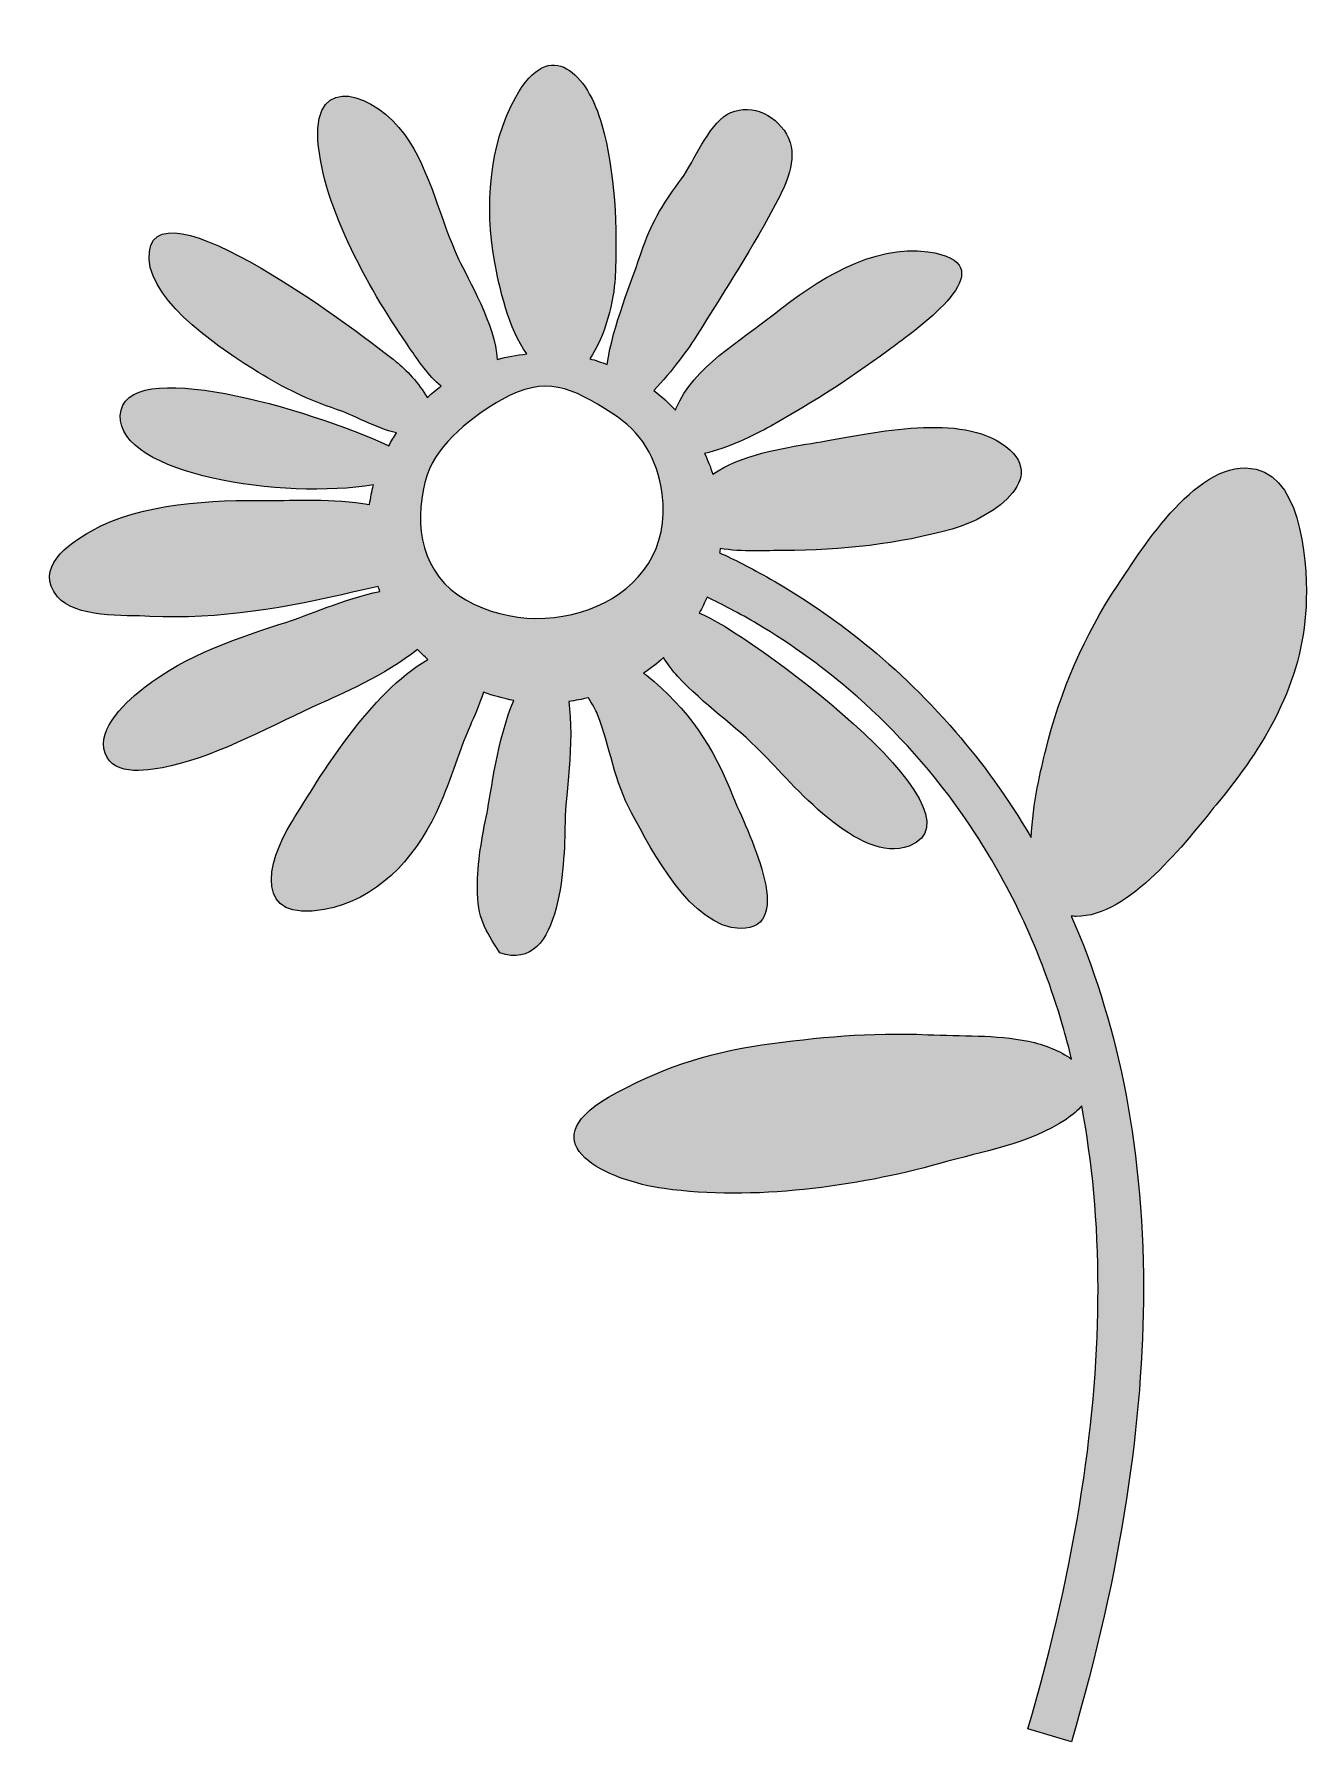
# Model space of a CAD drawing. Header units: inches. Extents: x -1 to 76, y 0 to 103.
import ezdxf

# ---------------------------------------------------------------- set-up
doc = ezdxf.new("R2010")
doc.units = ezdxf.units.IN
doc.header["$MEASUREMENT"] = 0
doc.layers.add('Layer 1', color=7, linetype='Continuous')

msp = doc.modelspace()

# ---------------------------------------------------------------- hatches: boundary and pattern name
at = {"layer": 'Layer 1', "true_color": 0xe032af}
h = msp.add_hatch(color=223, dxfattribs=at)
h.dxf.hatch_style = 2
edge = h.paths.add_edge_path()
edge.add_spline(control_points=[(6.08, 68.2), (10.22, 67.99), (14.49, 68.73), (18.44, 69.68), (18.94, 69.8), (19.43, 69.9), (19.91, 70), (19.94, 69.9), (19.98, 69.81), (20.01, 69.71), (17.91, 69.28), (15.47, 68.19), (14.37, 67.85), (11.53, 66.96), (8.22, 65.82), (5.78, 63.93), (4.78, 63.15), (2.8, 61.4), (3.36, 59.9), (3.89, 58.45), (6.09, 58.85), (7.36, 59.14), (10.32, 59.81), (13.62, 61.67), (16.45, 62.93), (17.35, 63.34), (20.44, 64.67), (22.28, 66.2), (22.48, 65.99), (22.7, 65.79), (22.92, 65.59), (19.4, 63.55), (16.44, 58.6), (14.69, 55.77), (13.07, 53.15), (12.38, 49.65), (16.64, 50.43), (19.78, 51.01), (22.05, 53.42), (23.42, 56.3), (24.22, 57.99), (24.72, 59.85), (25.49, 61.61), (25.68, 62.03), (26.02, 62.79), (26.28, 63.6), (26.87, 63.38), (27.49, 63.22), (28.13, 63.1), (27.15, 60.9), (26.73, 57.44), (26.5, 56.3), (26.2, 54.87), (25.91, 53.23), (25.92, 51.75), (25.92, 49.88), (26.38, 49.24), (27.28, 47.81), (31.12, 46.48), (31.21, 53.64), (31.23, 55.92), (31.24, 56.98), (31.81, 60.7), (31.45, 63.04), (31.86, 63.1), (32.26, 63.17), (32.65, 63.27), (32.87, 62.88), (33.09, 62.53), (33.19, 62.26), (33.95, 60.29), (34.23, 58.17), (35.25, 56.3), (36.51, 54), (38.86, 49.35), (41.84, 49.29), (45.4, 49.22), (42.15, 55.41), (41.42, 57.25), (40.22, 60.3), (38.71, 62.59), (36.16, 64.63), (36.11, 64.67), (36.05, 64.71), (35.99, 64.76), (36.41, 65.04), (36.82, 65.36), (37.2, 65.7), (37.44, 65.3), (37.74, 64.91), (38.07, 64.55), (39.61, 62.87), (41.52, 61.59), (43.12, 59.97), (44.98, 58.08), (49.03, 53.14), (52.07, 54.28), (57.29, 56.24), (42.12, 67.38), (39.37, 68.39), (39.37, 68.4), (39.36, 68.4), (39.36, 68.4), (39.53, 68.71), (39.69, 69.03), (39.83, 69.36), (40.7, 68.95), (41.75, 68.41), (42.93, 67.71), (46.78, 65.42), (51.92, 61.44), (56.1, 55.02), (58.19, 51.81), (60.04, 47.98), (61.37, 43.42), (61.57, 42.75), (61.75, 42.07), (61.92, 41.37), (61.23, 41.87), (60.27, 42.25), (59.3, 42.45), (57.3, 42.86), (55.23, 42.75), (53.2, 42.85), (49.72, 43.01), (46.51, 42.69), (43.15, 42.23), (39.89, 41.78), (36.75, 40.73), (33.87, 39.06), (28.94, 36.2), (33.81, 34), (37.24, 33.52), (42.6, 32.78), (48.88, 33.62), (53.94, 35.05), (56.5, 35.77), (59.33, 36.22), (61.58, 37.72), (61.99, 38), (62.31, 38.27), (62.53, 38.54), (63.16, 35.19), (63.52, 31.5), (63.52, 27.44), (63.52, 19.9), (62.29, 11.07), (59.27, 0.78), (59.27, 0.78), (61.91, 0), (61.91, 0), (64.99, 10.51), (66.27, 19.6), (66.27, 27.44), (66.27, 36.56), (64.54, 43.99), (61.92, 50), (61.91, 50.01), (61.9, 50.03), (61.9, 50.04), (61.99, 50.03), (62.08, 50.02), (62.19, 50.02), (65.42, 49.97), (68.84, 54.57), (70.68, 56.78), (73.63, 60.32), (75.91, 64.19), (76.12, 68.77), (76.23, 71.01), (75.99, 76.44), (73.1, 77.11), (69.66, 77.92), (66.2, 72.33), (64.71, 70.09), (62.7, 67.08), (61.21, 63.62), (60.35, 60.1), (60.07, 58.99), (59.56, 56.84), (59.47, 54.8), (58.05, 57.22), (56.5, 59.34), (54.9, 61.19), (51.02, 65.7), (46.87, 68.64), (43.67, 70.46), (42.5, 71.14), (41.45, 71.66), (40.59, 72.05), (40.61, 72.13), (40.62, 72.22), (40.63, 72.31), (41.92, 72.09), (43.5, 72.19), (44.45, 72.19), (48.05, 72.19), (51.41, 72.58), (54.68, 73.49), (57.24, 74.2), (61, 76.83), (57.34, 78.87), (54.45, 80.49), (49.16, 79.17), (46.15, 78.68), (44.45, 78.4), (41.86, 77.99), (40.18, 76.81), (40.04, 77.25), (39.87, 77.67), (39.68, 78.07), (41.03, 78.36), (42.69, 79.17), (43.69, 79.73), (46.32, 81.19), (48.81, 82.81), (51.27, 84.65), (53.12, 86.03), (58, 89.62), (53.21, 90.29), (49.86, 90.75), (46.42, 88.54), (43.92, 86.54), (41.84, 84.87), (39.04, 83.35), (37.95, 80.78), (37.94, 80.75), (37.93, 80.72), (37.91, 80.69), (37.51, 81.12), (37.08, 81.52), (36.61, 81.88), (37.7, 83.03), (38.78, 84.52), (39.23, 85.25), (40.92, 87.96), (42.64, 90.6), (44.12, 93.44), (44.73, 94.62), (45.39, 96.11), (44.64, 97.42), (43.92, 98.69), (42.3, 99.35), (41.03, 98.6), (39.9, 97.93), (39.06, 95.79), (38.29, 94.72), (37.28, 93.33), (36.52, 92.21), (35.97, 90.6), (35.19, 88.27), (34.17, 85.92), (33.77, 83.47), (33.43, 83.6), (33.07, 83.71), (32.72, 83.81), (33.68, 85.14), (34.19, 87.42), (34.26, 88.7), (34.41, 91.75), (34.26, 95.13), (33.46, 97.99), (32.61, 101), (30.35, 103.48), (28.24, 99.65), (26.6, 96.67), (26.38, 93.04), (26.95, 89.75), (27.23, 88.16), (27.82, 85.59), (28.91, 84.1), (28.3, 84.04), (27.7, 83.92), (27.12, 83.77), (27.01, 85.82), (25.34, 88.67), (24.78, 89.85), (23.65, 92.24), (23.08, 95.19), (21.52, 97.38), (19.76, 99.84), (15.98, 101.25), (16.26, 97.04), (16.53, 92.93), (19.55, 87.71), (21.83, 84.43), (22.31, 83.74), (22.95, 82.77), (23.72, 82.14), (23.43, 81.93), (23.14, 81.7), (22.87, 81.46), (22.4, 82.31), (21.57, 83.17), (21, 83.63), (19.41, 84.93), (5.76, 95.36), (6.03, 89.84), (6.15, 87.16), (10.63, 84.22), (12.66, 82.98), (14.2, 82.03), (15.67, 81.31), (17.39, 80.74), (18.3, 80.45), (19.75, 79.61), (21.01, 79.31), (20.85, 79.06), (20.69, 78.8), (20.55, 78.54), (15.67, 80.78), (4.43, 84.11), (4.28, 80.37), (4.13, 76.76), (14.25, 75.27), (19.62, 76.16), (19.52, 75.78), (19.44, 75.38), (19.39, 74.98), (17.22, 75.36), (14.66, 75.21), (13.31, 75.22), (9.86, 75.26), (5.57, 75.09), (2.52, 73.37), (1.11, 72.58), (-0.94, 71.12), (0.48, 69.39), (1.53, 68.1), (4.55, 68.28), (6.08, 68.2)], knot_values=[0, 0, 0, 0, 1, 1, 1, 2, 2, 2, 3, 3, 3, 4, 4, 4, 5, 5, 5, 6, 6, 6, 7, 7, 7, 8, 8, 8, 9, 9, 9, 10, 10, 10, 11, 11, 11, 12, 12, 12, 13, 13, 13, 14, 14, 14, 15, 15, 15, 16, 16, 16, 17, 17, 17, 18, 18, 18, 19, 19, 19, 20, 20, 20, 21, 21, 21, 22, 22, 22, 23, 23, 23, 24, 24, 24, 25, 25, 25, 26, 26, 26, 27, 27, 27, 28, 28, 28, 29, 29, 29, 30, 30, 30, 31, 31, 31, 32, 32, 32, 33, 33, 33, 34, 34, 34, 35, 35, 35, 36, 36, 36, 37, 37, 37, 38, 38, 38, 39, 39, 39, 40, 40, 40, 41, 41, 41, 42, 42, 42, 43, 43, 43, 44, 44, 44, 45, 45, 45, 46, 46, 46, 47, 47, 47, 48, 48, 48, 49, 49, 49, 50, 50, 50, 51, 51, 51, 52, 52, 52, 53, 53, 53, 54, 54, 54, 55, 55, 55, 56, 56, 56, 57, 57, 57, 58, 58, 58, 59, 59, 59, 60, 60, 60, 61, 61, 61, 62, 62, 62, 63, 63, 63, 64, 64, 64, 65, 65, 65, 66, 66, 66, 67, 67, 67, 68, 68, 68, 69, 69, 69, 70, 70, 70, 71, 71, 71, 72, 72, 72, 73, 73, 73, 74, 74, 74, 75, 75, 75, 76, 76, 76, 77, 77, 77, 78, 78, 78, 79, 79, 79, 80, 80, 80, 81, 81, 81, 82, 82, 82, 83, 83, 83, 84, 84, 84, 85, 85, 85, 86, 86, 86, 87, 87, 87, 88, 88, 88, 89, 89, 89, 90, 90, 90, 91, 91, 91, 92, 92, 92, 93, 93, 93, 94, 94, 94, 95, 95, 95, 96, 96, 96, 97, 97, 97, 98, 98, 98, 99, 99, 99, 100, 100, 100, 101, 101, 101, 102, 102, 102, 103, 103, 103, 104, 104, 104, 105, 105, 105, 106, 106, 106, 107, 107, 107, 108, 108, 108, 109, 109, 109, 110, 110, 110, 110], degree=3, periodic=1)
edge = h.paths.add_edge_path()
edge.add_spline(control_points=[(22.88, 76.78), (23.5, 78.67), (25.71, 80.39), (27.37, 81.32), (30.07, 82.84), (31.63, 82.07), (34.07, 80.51), (35.88, 79.35), (36.8, 77.8), (37.11, 75.63), (38.04, 69.01), (29.76, 66.1), (24.73, 69.51), (22.33, 71.15), (22.07, 74.29), (22.88, 76.78)], knot_values=[0, 0, 0, 0, 1, 1, 1, 2, 2, 2, 3, 3, 3, 4, 4, 4, 5, 5, 5, 5], degree=3, periodic=1)

# ---------------------------------------------------------------- linework, layer by layer
at = {"layer": 'Layer 1', "lineweight": 0}
for points, knots in [([(6.08, 68.2), (10.22, 67.99), (14.49, 68.73), (18.44, 69.68), (18.94, 69.8), (19.43, 69.9), (19.91, 70), (19.94, 69.9), (19.98, 69.81), (20.01, 69.71), (17.91, 69.28), (15.47, 68.19), (14.37, 67.85), (11.53, 66.96), (8.22, 65.82), (5.78, 63.93), (4.78, 63.15), (2.8, 61.4), (3.36, 59.9), (3.89, 58.45), (6.09, 58.85), (7.36, 59.14), (10.32, 59.81), (13.62, 61.67), (16.45, 62.93), (17.35, 63.34), (20.44, 64.67), (22.28, 66.2), (22.48, 65.99), (22.7, 65.79), (22.92, 65.59), (19.4, 63.55), (16.44, 58.6), (14.69, 55.77), (13.07, 53.15), (12.38, 49.65), (16.64, 50.43), (19.78, 51.01), (22.05, 53.42), (23.42, 56.3), (24.22, 57.99), (24.72, 59.85), (25.49, 61.61), (25.68, 62.03), (26.02, 62.79), (26.28, 63.6), (26.87, 63.38), (27.49, 63.22), (28.13, 63.1), (27.15, 60.9), (26.73, 57.44), (26.5, 56.3), (26.2, 54.87), (25.91, 53.23), (25.92, 51.75), (25.92, 49.88), (26.38, 49.24), (27.28, 47.81), (31.12, 46.48), (31.21, 53.64), (31.23, 55.92), (31.24, 56.98), (31.81, 60.7), (31.45, 63.04), (31.86, 63.1), (32.26, 63.17), (32.65, 63.27), (32.87, 62.88), (33.09, 62.53), (33.19, 62.26), (33.95, 60.29), (34.23, 58.17), (35.25, 56.3), (36.51, 54), (38.86, 49.35), (41.84, 49.29), (45.4, 49.22), (42.15, 55.41), (41.42, 57.25), (40.22, 60.3), (38.71, 62.59), (36.16, 64.63), (36.11, 64.67), (36.05, 64.71), (35.99, 64.76), (36.41, 65.04), (36.82, 65.36), (37.2, 65.7), (37.44, 65.3), (37.74, 64.91), (38.07, 64.55), (39.61, 62.87), (41.52, 61.59), (43.12, 59.97), (44.98, 58.08), (49.03, 53.14), (52.07, 54.28), (57.29, 56.24), (42.12, 67.38), (39.37, 68.39), (39.37, 68.4), (39.36, 68.4), (39.36, 68.4), (39.53, 68.71), (39.69, 69.03), (39.83, 69.36), (40.7, 68.95), (41.75, 68.41), (42.93, 67.71), (46.78, 65.42), (51.92, 61.44), (56.1, 55.02), (58.19, 51.81), (60.04, 47.98), (61.37, 43.42), (61.57, 42.75), (61.75, 42.07), (61.92, 41.37), (61.23, 41.87), (60.27, 42.25), (59.3, 42.45), (57.3, 42.86), (55.23, 42.75), (53.2, 42.85), (49.72, 43.01), (46.51, 42.69), (43.15, 42.23), (39.89, 41.78), (36.75, 40.73), (33.87, 39.06), (28.94, 36.2), (33.81, 34), (37.24, 33.52), (42.6, 32.78), (48.88, 33.62), (53.94, 35.05), (56.5, 35.77), (59.33, 36.22), (61.58, 37.72), (61.99, 38), (62.31, 38.27), (62.53, 38.54), (63.16, 35.19), (63.52, 31.5), (63.52, 27.44), (63.52, 19.9), (62.29, 11.07), (59.27, 0.78), (59.27, 0.78), (61.91, 0), (61.91, 0), (64.99, 10.51), (66.27, 19.6), (66.27, 27.44), (66.27, 36.56), (64.54, 43.99), (61.92, 50), (61.91, 50.01), (61.9, 50.03), (61.9, 50.04), (61.99, 50.03), (62.08, 50.02), (62.19, 50.02), (65.42, 49.97), (68.84, 54.57), (70.68, 56.78), (73.63, 60.32), (75.91, 64.19), (76.12, 68.77), (76.23, 71.01), (75.99, 76.44), (73.1, 77.11), (69.66, 77.92), (66.2, 72.33), (64.71, 70.09), (62.7, 67.08), (61.21, 63.62), (60.35, 60.1), (60.07, 58.99), (59.56, 56.84), (59.47, 54.8), (58.05, 57.22), (56.5, 59.34), (54.9, 61.19), (51.02, 65.7), (46.87, 68.64), (43.67, 70.46), (42.5, 71.14), (41.45, 71.66), (40.59, 72.05), (40.61, 72.13), (40.62, 72.22), (40.63, 72.31), (41.92, 72.09), (43.5, 72.19), (44.45, 72.19), (48.05, 72.19), (51.41, 72.58), (54.68, 73.49), (57.24, 74.2), (61, 76.83), (57.34, 78.87), (54.45, 80.49), (49.16, 79.17), (46.15, 78.68), (44.45, 78.4), (41.86, 77.99), (40.18, 76.81), (40.04, 77.25), (39.87, 77.67), (39.68, 78.07), (41.03, 78.36), (42.69, 79.17), (43.69, 79.73), (46.32, 81.19), (48.81, 82.81), (51.27, 84.65), (53.12, 86.03), (58, 89.62), (53.21, 90.29), (49.86, 90.75), (46.42, 88.54), (43.92, 86.54), (41.84, 84.87), (39.04, 83.35), (37.95, 80.78), (37.94, 80.75), (37.93, 80.72), (37.91, 80.69), (37.51, 81.12), (37.08, 81.52), (36.61, 81.88), (37.7, 83.03), (38.78, 84.52), (39.23, 85.25), (40.92, 87.96), (42.64, 90.6), (44.12, 93.44), (44.73, 94.62), (45.39, 96.11), (44.64, 97.42), (43.92, 98.69), (42.3, 99.35), (41.03, 98.6), (39.9, 97.93), (39.06, 95.79), (38.29, 94.72), (37.28, 93.33), (36.52, 92.21), (35.97, 90.6), (35.19, 88.27), (34.17, 85.92), (33.77, 83.47), (33.43, 83.6), (33.07, 83.71), (32.72, 83.81), (33.68, 85.14), (34.19, 87.42), (34.26, 88.7), (34.41, 91.75), (34.26, 95.13), (33.46, 97.99), (32.61, 101), (30.35, 103.48), (28.24, 99.65), (26.6, 96.67), (26.38, 93.04), (26.95, 89.75), (27.23, 88.16), (27.82, 85.59), (28.91, 84.1), (28.3, 84.04), (27.7, 83.92), (27.12, 83.77), (27.01, 85.82), (25.34, 88.67), (24.78, 89.85), (23.65, 92.24), (23.08, 95.19), (21.52, 97.38), (19.76, 99.84), (15.98, 101.25), (16.26, 97.04), (16.53, 92.93), (19.55, 87.71), (21.83, 84.43), (22.31, 83.74), (22.95, 82.77), (23.72, 82.14), (23.43, 81.93), (23.14, 81.7), (22.87, 81.46), (22.4, 82.31), (21.57, 83.17), (21, 83.63), (19.41, 84.93), (5.76, 95.36), (6.03, 89.84), (6.15, 87.16), (10.63, 84.22), (12.66, 82.98), (14.2, 82.03), (15.67, 81.31), (17.39, 80.74), (18.3, 80.45), (19.75, 79.61), (21.01, 79.31), (20.85, 79.06), (20.69, 78.8), (20.55, 78.54), (15.67, 80.78), (4.43, 84.11), (4.28, 80.37), (4.13, 76.76), (14.25, 75.27), (19.62, 76.16), (19.52, 75.78), (19.44, 75.38), (19.39, 74.98), (17.22, 75.36), (14.66, 75.21), (13.31, 75.22), (9.86, 75.26), (5.57, 75.09), (2.52, 73.37), (1.11, 72.58), (-0.94, 71.12), (0.48, 69.39), (1.53, 68.1), (4.55, 68.28), (6.08, 68.2)], [0, 0, 0, 0, 1, 1, 1, 2, 2, 2, 3, 3, 3, 4, 4, 4, 5, 5, 5, 6, 6, 6, 7, 7, 7, 8, 8, 8, 9, 9, 9, 10, 10, 10, 11, 11, 11, 12, 12, 12, 13, 13, 13, 14, 14, 14, 15, 15, 15, 16, 16, 16, 17, 17, 17, 18, 18, 18, 19, 19, 19, 20, 20, 20, 21, 21, 21, 22, 22, 22, 23, 23, 23, 24, 24, 24, 25, 25, 25, 26, 26, 26, 27, 27, 27, 28, 28, 28, 29, 29, 29, 30, 30, 30, 31, 31, 31, 32, 32, 32, 33, 33, 33, 34, 34, 34, 35, 35, 35, 36, 36, 36, 37, 37, 37, 38, 38, 38, 39, 39, 39, 40, 40, 40, 41, 41, 41, 42, 42, 42, 43, 43, 43, 44, 44, 44, 45, 45, 45, 46, 46, 46, 47, 47, 47, 48, 48, 48, 49, 49, 49, 50, 50, 50, 51, 51, 51, 52, 52, 52, 53, 53, 53, 54, 54, 54, 55, 55, 55, 56, 56, 56, 57, 57, 57, 58, 58, 58, 59, 59, 59, 60, 60, 60, 61, 61, 61, 62, 62, 62, 63, 63, 63, 64, 64, 64, 65, 65, 65, 66, 66, 66, 67, 67, 67, 68, 68, 68, 69, 69, 69, 70, 70, 70, 71, 71, 71, 72, 72, 72, 73, 73, 73, 74, 74, 74, 75, 75, 75, 76, 76, 76, 77, 77, 77, 78, 78, 78, 79, 79, 79, 80, 80, 80, 81, 81, 81, 82, 82, 82, 83, 83, 83, 84, 84, 84, 85, 85, 85, 86, 86, 86, 87, 87, 87, 88, 88, 88, 89, 89, 89, 90, 90, 90, 91, 91, 91, 92, 92, 92, 93, 93, 93, 94, 94, 94, 95, 95, 95, 96, 96, 96, 97, 97, 97, 98, 98, 98, 99, 99, 99, 100, 100, 100, 101, 101, 101, 102, 102, 102, 103, 103, 103, 104, 104, 104, 105, 105, 105, 106, 106, 106, 107, 107, 107, 108, 108, 108, 109, 109, 109, 110, 110, 110, 110]), ([(22.88, 76.78), (23.5, 78.67), (25.71, 80.39), (27.37, 81.32), (30.07, 82.84), (31.63, 82.07), (34.07, 80.51), (35.88, 79.35), (36.8, 77.8), (37.11, 75.63), (38.04, 69.01), (29.76, 66.1), (24.73, 69.51), (22.33, 71.15), (22.07, 74.29), (22.88, 76.78)], [0, 0, 0, 0, 1, 1, 1, 2, 2, 2, 3, 3, 3, 4, 4, 4, 5, 5, 5, 5])]:
    msp.add_open_spline(points, degree=3, knots=knots, dxfattribs=at)

doc.saveas('drawing.dxf')
